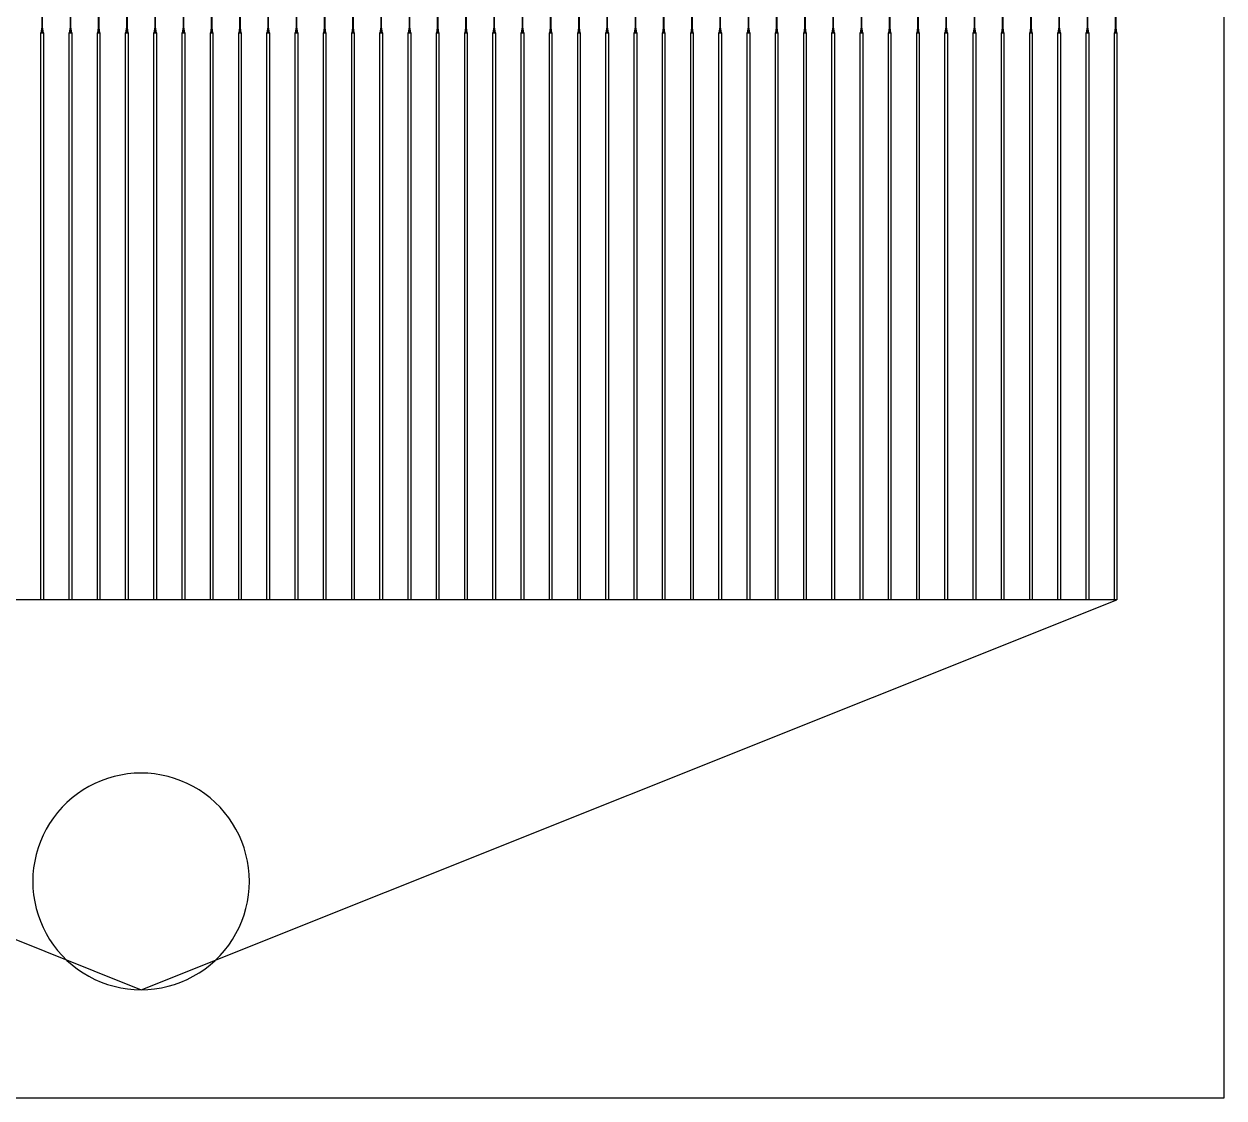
# Model space of a CAD drawing. Extents: x 0 to 25399, y 0 to 25399.
# Drawn here: x 11327 to 25399, y 0 to 12594 of the extents above; entities that cross this region are included whole.
import ezdxf

# ---------------------------------------------------------------- set-up
doc = ezdxf.new("R2010")
doc.units = 0
doc.layers.add('lith', color=7, linetype='CONTINUOUS')

msp = doc.modelspace()

# ---------------------------------------------------------------- linework, layer by layer
at = {"layer": 'lith', "color": 7}
for p, q in [((25398.75, 0), (25398.75, 25398.75)), ((11538.8675, 12489.385), (11538.8675, 12699.375)), ((11540.87, 12699.375), (11540.87, 12489.385)), ((11870.15625, 12489.385), (11870.15625, 12699.375)), ((11872.15875, 12699.375), (11872.15875, 12489.385)), ((12201.445, 12489.385), (12201.445, 12699.375)), ((12203.4475, 12699.375), (12203.4475, 12489.385)), ((12532.73, 12489.385), (12532.73, 12699.375)), ((12534.7325, 12699.375), (12534.7325, 12489.385)), ((12864.01875, 12489.385), (12864.01875, 12699.375)), ((12866.02125, 12699.375), (12866.02125, 12489.385)), ((13195.3075, 12489.385), (13195.3075, 12699.375)), ((13197.31, 12699.375), (13197.31, 12489.385)), ((13526.59625, 12489.385), (13526.59625, 12699.375)), ((13528.59875, 12699.375), (13528.59875, 12489.385)), ((13857.88125, 12489.385), (13857.88125, 12699.375)), ((13859.88375, 12699.375), (13859.88375, 12489.385)), ((14189.17, 12489.385), (14189.17, 12699.375)), ((14191.1725, 12699.375), (14191.1725, 12489.385)), ((14520.45875, 12489.385), (14520.45875, 12699.375)), ((14522.46125, 12699.375), (14522.46125, 12489.385)), ((14851.7475, 12489.385), (14851.7475, 12699.375)), ((14853.75, 12699.375), (14853.75, 12489.385)), ((15183.0375, 12489.385), (15183.0375, 12699.375)), ((15185.04, 12699.375), (15185.04, 12489.385)), ((15514.32125, 12489.385), (15514.32125, 12699.375)), ((15516.32375, 12699.375), (15516.32375, 12489.385)), ((15845.61, 12489.385), (15845.61, 12699.375)), ((15847.6125, 12699.375), (15847.6125, 12489.385)), ((16176.9, 12489.385), (16176.9, 12699.375)), ((16178.9025, 12699.375), (16178.9025, 12489.385)), ((16508.18875, 12489.385), (16508.18875, 12699.375)), ((16510.19125, 12699.375), (16510.19125, 12489.385)), ((16839.4775, 12489.385), (16839.4775, 12699.375)), ((16841.48, 12699.375), (16841.48, 12489.385)), ((17170.76125, 12489.385), (17170.76125, 12699.375)), ((17172.76375, 12699.375), (17172.76375, 12489.385)), ((17502.05125, 12489.385), (17502.05125, 12699.375)), ((17504.05375, 12699.375), (17504.05375, 12489.385)), ((17833.34, 12489.385), (17833.34, 12699.375)), ((17835.3425, 12699.375), (17835.3425, 12489.385)), ((18164.62875, 12489.385), (18164.62875, 12699.375)), ((18166.63125, 12699.375), (18166.63125, 12489.385)), ((18495.9175, 12489.385), (18495.9175, 12699.375)), ((18497.92, 12699.375), (18497.92, 12489.385)), ((18827.2025, 12489.385), (18827.2025, 12699.375)), ((18829.205, 12699.375), (18829.205, 12489.385)), ((19158.49125, 12489.385), (19158.49125, 12699.375)), ((19160.49375, 12699.375), (19160.49375, 12489.385)), ((19489.78, 12489.385), (19489.78, 12699.375)), ((19491.7825, 12699.375), (19491.7825, 12489.385)), ((19821.06875, 12489.385), (19821.06875, 12699.375)), ((19823.07125, 12699.375), (19823.07125, 12489.385)), ((20152.35875, 12489.385), (20152.35875, 12699.375)), ((20154.36125, 12699.375), (20154.36125, 12489.385)), ((20483.6425, 12489.385), (20483.6425, 12699.375)), ((20485.645, 12699.375), (20485.645, 12489.385)), ((20814.93125, 12489.385), (20814.93125, 12699.375)), ((20816.93375, 12699.375), (20816.93375, 12489.385)), ((21146.22125, 12489.385), (21146.22125, 12699.375)), ((21148.22375, 12699.375), (21148.22375, 12489.385)), ((21477.51, 12489.385), (21477.51, 12699.375)), ((21479.5125, 12699.375), (21479.5125, 12489.385)), ((21808.79375, 12489.385), (21808.79375, 12699.375)), ((21810.79625, 12699.375), (21810.79625, 12489.385)), ((22140.0825, 12489.385), (22140.0825, 12699.375)), ((22142.085, 12699.375), (22142.085, 12489.385)), ((22471.3725, 12489.385), (22471.3725, 12699.375)), ((22473.375, 12699.375), (22473.375, 12489.385)), ((22802.66125, 12489.385), (22802.66125, 12699.375)), ((22804.66375, 12699.375), (22804.66375, 12489.385)), ((23133.95, 12489.385), (23133.95, 12699.375)), ((23135.9525, 12699.375), (23135.9525, 12489.385)), ((23465.235, 12489.385), (23465.235, 12699.375)), ((23467.2375, 12699.375), (23467.2375, 12489.385)), ((23796.52375, 12489.385), (23796.52375, 12699.375)), ((23798.52625, 12699.375), (23798.52625, 12489.385)), ((24127.8125, 12489.385), (24127.8125, 12699.375)), ((24129.815, 12699.375), (24129.815, 12489.385)), ((11538.8675, 12579.38), (11524.86875, 12489.385)), ((11540.86875, 12579.38), (11538.8675, 12579.38)), ((11554.86875, 12489.385), (11540.86875, 12579.38)), ((11870.15625, 12579.38), (11856.1575, 12489.385)), ((11872.15375, 12579.38), (11870.15625, 12579.38)), ((11886.1525, 12489.385), (11872.15375, 12579.38)), ((12201.445, 12579.38), (12187.44125, 12489.385)), ((12203.4425, 12579.38), (12201.445, 12579.38)), ((12217.44125, 12489.385), (12203.4425, 12579.38)), ((12532.73, 12579.38), (12518.73, 12489.385)), ((12534.73125, 12579.38), (12532.73, 12579.38)), ((12548.73, 12489.385), (12534.73125, 12579.38)), ((12864.01875, 12579.38), (12850.02, 12489.385)), ((12866.02, 12579.38), (12864.01875, 12579.38)), ((12880.02, 12489.385), (12866.02, 12579.38)), ((13195.3075, 12579.38), (13181.30875, 12489.385)), ((13197.305, 12579.38), (13195.3075, 12579.38)), ((13211.30875, 12489.385), (13197.305, 12579.38)), ((13526.59625, 12579.38), (13512.5975, 12489.385)), ((13528.59375, 12579.38), (13526.59625, 12579.38)), ((13542.5925, 12489.385), (13528.59375, 12579.38)), ((13857.88125, 12579.38), (13843.88125, 12489.385)), ((13859.8825, 12579.38), (13857.88125, 12579.38)), ((13873.88125, 12489.385), (13859.8825, 12579.38)), ((14189.17, 12579.38), (14175.17125, 12489.385)), ((14191.1725, 12579.38), (14189.17, 12579.38)), ((14205.17125, 12489.385), (14191.1725, 12579.38)), ((14520.45875, 12579.38), (14506.46, 12489.385)), ((14522.46125, 12579.38), (14520.45875, 12579.38)), ((14536.46, 12489.385), (14522.46125, 12579.38)), ((14851.7475, 12579.38), (14837.74875, 12489.385)), ((14853.745, 12579.38), (14851.7475, 12579.38)), ((14867.74375, 12489.385), (14853.745, 12579.38)), ((15183.0375, 12579.38), (15169.0375, 12489.385)), ((15185.03375, 12579.38), (15183.0375, 12579.38)), ((15199.03375, 12489.385), (15185.03375, 12579.38)), ((15514.32125, 12579.38), (15500.3225, 12489.385)), ((15516.32375, 12579.38), (15514.32125, 12579.38)), ((15530.3225, 12489.385), (15516.32375, 12579.38)), ((15845.61, 12579.38), (15831.61125, 12489.385)), ((15847.6125, 12579.38), (15845.61, 12579.38)), ((15861.61125, 12489.385), (15847.6125, 12579.38)), ((16176.9, 12579.38), (16162.9, 12489.385)), ((16178.90125, 12579.38), (16176.9, 12579.38)), ((16192.9, 12489.385), (16178.90125, 12579.38)), ((16508.18875, 12579.38), (16494.19, 12489.385)), ((16510.185, 12579.38), (16508.18875, 12579.38)), ((16524.185, 12489.385), (16510.185, 12579.38)), ((16839.4775, 12579.38), (16825.47875, 12489.385)), ((16841.475, 12579.38), (16839.4775, 12579.38)), ((16855.47375, 12489.385), (16841.475, 12579.38)), ((17170.76125, 12579.38), (17156.7625, 12489.385)), ((17172.76375, 12579.38), (17170.76125, 12579.38)), ((17186.7625, 12489.385), (17172.76375, 12579.38)), ((17502.05125, 12579.38), (17488.05125, 12489.385)), ((17504.0525, 12579.38), (17502.05125, 12579.38)), ((17518.05125, 12489.385), (17504.0525, 12579.38)), ((17833.34, 12579.38), (17819.34125, 12489.385)), ((17835.34125, 12579.38), (17833.34, 12579.38)), ((17849.34125, 12489.385), (17835.34125, 12579.38)), ((18164.62875, 12579.38), (18150.63, 12489.385)), ((18166.62625, 12579.38), (18164.62875, 12579.38)), ((18180.625, 12489.385), (18166.62625, 12579.38)), ((18495.9175, 12579.38), (18481.91375, 12489.385)), ((18497.915, 12579.38), (18495.9175, 12579.38)), ((18511.91375, 12489.385), (18497.915, 12579.38)), ((18827.2025, 12579.38), (18813.2025, 12489.385)), ((18829.20375, 12579.38), (18827.2025, 12579.38)), ((18843.2025, 12489.385), (18829.20375, 12579.38)), ((19158.49125, 12579.38), (19144.4925, 12489.385)), ((19160.49375, 12579.38), (19158.49125, 12579.38)), ((19174.4925, 12489.385), (19160.49375, 12579.38)), ((19489.78, 12579.38), (19475.78125, 12489.385)), ((19491.7825, 12579.38), (19489.78, 12579.38)), ((19505.78125, 12489.385), (19491.7825, 12579.38)), ((19821.06875, 12579.38), (19807.07, 12489.385)), ((19823.06625, 12579.38), (19821.06875, 12579.38)), ((19837.065, 12489.385), (19823.06625, 12579.38)), ((20152.35875, 12579.38), (20138.355, 12489.385)), ((20154.355, 12579.38), (20152.35875, 12579.38)), ((20168.355, 12489.385), (20154.355, 12579.38)), ((20483.6425, 12579.38), (20469.64375, 12489.385)), ((20485.645, 12579.38), (20483.6425, 12579.38)), ((20499.64375, 12489.385), (20485.645, 12579.38)), ((20814.93125, 12579.38), (20800.9325, 12489.385)), ((20816.93375, 12579.38), (20814.93125, 12579.38)), ((20830.9325, 12489.385), (20816.93375, 12579.38)), ((21146.22125, 12579.38), (21132.22125, 12489.385)), ((21148.2175, 12579.38), (21146.22125, 12579.38)), ((21162.22125, 12489.385), (21148.2175, 12579.38)), ((21477.51, 12579.38), (21463.51125, 12489.385)), ((21479.50625, 12579.38), (21477.51, 12579.38)), ((21493.50625, 12489.385), (21479.50625, 12579.38)), ((21808.79375, 12579.38), (21794.795, 12489.385)), ((21810.79625, 12579.38), (21808.79375, 12579.38)), ((21824.795, 12489.385), (21810.79625, 12579.38)), ((22140.0825, 12579.38), (22126.08375, 12489.385)), ((22142.085, 12579.38), (22140.0825, 12579.38)), ((22156.08375, 12489.385), (22142.085, 12579.38)), ((22471.3725, 12579.38), (22457.3725, 12489.385)), ((22473.37375, 12579.38), (22471.3725, 12579.38)), ((22487.3725, 12489.385), (22473.37375, 12579.38)), ((22802.66125, 12579.38), (22788.6625, 12489.385)), ((22804.65875, 12579.38), (22802.66125, 12579.38)), ((22818.6575, 12489.385), (22804.65875, 12579.38)), ((23133.95, 12579.38), (23119.95125, 12489.385)), ((23135.9475, 12579.38), (23133.95, 12579.38)), ((23149.94625, 12489.385), (23135.9475, 12579.38)), ((23465.235, 12579.38), (23451.235, 12489.385)), ((23467.23625, 12579.38), (23465.235, 12579.38)), ((23481.235, 12489.385), (23467.23625, 12579.38)), ((23796.52375, 12579.38), (23782.525, 12489.385)), ((23798.525, 12579.38), (23796.52375, 12579.38)), ((23812.525, 12489.385), (23798.525, 12579.38)), ((24127.8125, 12579.38), (24113.81375, 12489.385)), ((24129.815, 12579.38), (24127.8125, 12579.38)), ((24143.81375, 12489.385), (24129.815, 12579.38)), ((11524.86875, 12489.385), (11554.86875, 12489.385)), ((11524.86875, 5841.71375), (11524.86875, 12489.385)), ((11524.86875, 12489.385), (11524.86875, 12489.385)), ((11524.86875, 12489.385), (11554.86875, 12489.385)), ((11524.86875, 12489.385), (11524.86875, 12489.385)), ((11540.87, 12489.385), (11538.8675, 12489.385)), ((11554.86875, 12489.385), (11554.86875, 5841.71375)), ((11856.1575, 12489.385), (11886.1575, 12489.385)), ((11856.1575, 5841.71375), (11856.1575, 12489.385)), ((11856.1575, 12489.385), (11856.1575, 12489.385)), ((11856.1575, 12489.385), (11886.1525, 12489.385)), ((11856.1575, 12489.385), (11856.1575, 12489.385)), ((11872.15875, 12489.385), (11870.15625, 12489.385)), ((11886.1575, 12489.385), (11886.1575, 5841.71375)), ((12187.44125, 12489.385), (12217.44125, 12489.385)), ((12187.44125, 5841.71375), (12187.44125, 12489.385)), ((12187.44125, 12489.385), (12187.44125, 12489.385)), ((12187.44125, 12489.385), (12217.44125, 12489.385)), ((12187.44125, 12489.385), (12187.44125, 12489.385)), ((12203.4475, 12489.385), (12201.445, 12489.385)), ((12217.44125, 12489.385), (12217.44125, 5841.71375)), ((12518.73, 12489.385), (12548.73, 12489.385)), ((12518.73, 5841.71375), (12518.73, 12489.385)), ((12518.73, 12489.385), (12518.73, 12489.385)), ((12518.73, 12489.385), (12548.73, 12489.385)), ((12518.73, 12489.385), (12518.73, 12489.385)), ((12534.7325, 12489.385), (12532.73, 12489.385)), ((12548.73, 12489.385), (12548.73, 5841.71375)), ((12850.02, 12489.385), (12880.02, 12489.385)), ((12850.02, 5841.71375), (12850.02, 12489.385)), ((12850.02, 12489.385), (12850.02, 12489.385)), ((12850.02, 12489.385), (12880.02, 12489.385)), ((12850.02, 12489.385), (12850.02, 12489.385)), ((12866.02125, 12489.385), (12864.01875, 12489.385)), ((12880.02, 12489.385), (12880.02, 5841.71375)), ((13181.30875, 12489.385), (13211.30875, 12489.385)), ((13181.30875, 5841.71375), (13181.30875, 12489.385)), ((13181.30875, 12489.385), (13181.30875, 12489.385)), ((13181.30875, 12489.385), (13211.30875, 12489.385)), ((13181.30875, 12489.385), (13181.30875, 12489.385)), ((13197.31, 12489.385), (13195.3075, 12489.385)), ((13211.30875, 12489.385), (13211.30875, 5841.71375)), ((13512.5975, 12489.385), (13542.5975, 12489.385)), ((13512.5975, 5841.71375), (13512.5975, 12489.385)), ((13512.5975, 12489.385), (13512.5975, 12489.385)), ((13512.5975, 12489.385), (13542.5925, 12489.385)), ((13512.5975, 12489.385), (13512.5975, 12489.385)), ((13528.59875, 12489.385), (13526.59625, 12489.385)), ((13542.5975, 12489.385), (13542.5975, 5841.71375)), ((13843.88125, 12489.385), (13873.88125, 12489.385)), ((13843.88125, 5841.71375), (13843.88125, 12489.385)), ((13843.88125, 12489.385), (13843.88125, 12489.385)), ((13843.88125, 12489.385), (13873.88125, 12489.385)), ((13843.88125, 12489.385), (13843.88125, 12489.385)), ((13859.88375, 12489.385), (13857.88125, 12489.385)), ((13873.88125, 12489.385), (13873.88125, 5841.71375)), ((14175.17125, 12489.385), (14205.17125, 12489.385)), ((14175.17125, 5841.71375), (14175.17125, 12489.385)), ((14175.17125, 12489.385), (14175.17125, 12489.385)), ((14175.17125, 12489.385), (14205.17125, 12489.385)), ((14175.17125, 12489.385), (14175.17125, 12489.385)), ((14191.1725, 12489.385), (14189.17, 12489.385)), ((14205.17125, 12489.385), (14205.17125, 5841.71375)), ((14506.46, 12489.385), (14536.46, 12489.385)), ((14506.46, 5841.71375), (14506.46, 12489.385)), ((14506.46, 12489.385), (14506.46, 12489.385)), ((14506.46, 12489.385), (14536.46, 12489.385)), ((14506.46, 12489.385), (14506.46, 12489.385)), ((14522.46125, 12489.385), (14520.45875, 12489.385)), ((14536.46, 12489.385), (14536.46, 5841.71375)), ((14837.74875, 12489.385), (14867.74875, 12489.385)), ((14837.74875, 5841.71375), (14837.74875, 12489.385)), ((14837.74875, 12489.385), (14837.74875, 12489.385)), ((14837.74875, 12489.385), (14867.74375, 12489.385)), ((14837.74875, 12489.385), (14837.74875, 12489.385)), ((14853.75, 12489.385), (14851.7475, 12489.385)), ((14867.74875, 12489.385), (14867.74875, 5841.71375)), ((15169.0375, 12489.385), (15199.0375, 12489.385)), ((15169.0375, 5841.71375), (15169.0375, 12489.385)), ((15169.0375, 12489.385), (15169.0375, 12489.385)), ((15169.0375, 12489.385), (15199.03375, 12489.385)), ((15169.0375, 12489.385), (15169.0375, 12489.385)), ((15185.04, 12489.385), (15183.0375, 12489.385)), ((15199.0375, 12489.385), (15199.0375, 5841.71375)), ((15500.3225, 12489.385), (15530.3225, 12489.385)), ((15500.3225, 5841.71375), (15500.3225, 12489.385)), ((15500.3225, 12489.385), (15500.3225, 12489.385)), ((15500.3225, 12489.385), (15530.3225, 12489.385)), ((15500.3225, 12489.385), (15500.3225, 12489.385)), ((15516.32375, 12489.385), (15514.32125, 12489.385)), ((15530.3225, 12489.385), (15530.3225, 5841.71375)), ((15831.61125, 12489.385), (15861.61125, 12489.385)), ((15831.61125, 5841.71375), (15831.61125, 12489.385)), ((15831.61125, 12489.385), (15831.61125, 12489.385)), ((15831.61125, 12489.385), (15861.61125, 12489.385)), ((15831.61125, 12489.385), (15831.61125, 12489.385)), ((15847.6125, 12489.385), (15845.61, 12489.385)), ((15861.61125, 12489.385), (15861.61125, 5841.71375)), ((16162.9, 12489.385), (16192.9, 12489.385)), ((16162.9, 5841.71375), (16162.9, 12489.385)), ((16162.9, 12489.385), (16162.9, 12489.385)), ((16162.9, 12489.385), (16192.9, 12489.385)), ((16162.9, 12489.385), (16162.9, 12489.385)), ((16178.9025, 12489.385), (16176.9, 12489.385)), ((16192.9, 12489.385), (16192.9, 5841.71375)), ((16494.19, 12489.385), (16524.19, 12489.385)), ((16494.19, 5841.71375), (16494.19, 12489.385)), ((16494.19, 12489.385), (16494.19, 12489.385)), ((16494.19, 12489.385), (16524.185, 12489.385)), ((16494.19, 12489.385), (16494.19, 12489.385)), ((16510.19125, 12489.385), (16508.18875, 12489.385)), ((16524.19, 12489.385), (16524.19, 5841.71375)), ((16825.47875, 12489.385), (16855.47875, 12489.385)), ((16825.47875, 5841.71375), (16825.47875, 12489.385)), ((16825.47875, 12489.385), (16825.47875, 12489.385)), ((16825.47875, 12489.385), (16855.47375, 12489.385)), ((16825.47875, 12489.385), (16825.47875, 12489.385)), ((16841.48, 12489.385), (16839.4775, 12489.385)), ((16855.47875, 12489.385), (16855.47875, 5841.71375)), ((17156.7625, 12489.385), (17186.7625, 12489.385)), ((17156.7625, 5841.71375), (17156.7625, 12489.385)), ((17156.7625, 12489.385), (17156.7625, 12489.385)), ((17156.7625, 12489.385), (17186.7625, 12489.385)), ((17156.7625, 12489.385), (17156.7625, 12489.385)), ((17172.76375, 12489.385), (17170.76125, 12489.385)), ((17186.7625, 12489.385), (17186.7625, 5841.71375)), ((17488.05125, 12489.385), (17518.05125, 12489.385)), ((17488.05125, 5841.71375), (17488.05125, 12489.385)), ((17488.05125, 12489.385), (17488.05125, 12489.385)), ((17488.05125, 12489.385), (17518.05125, 12489.385)), ((17488.05125, 12489.385), (17488.05125, 12489.385)), ((17504.05375, 12489.385), (17502.05125, 12489.385)), ((17518.05125, 12489.385), (17518.05125, 5841.71375)), ((17819.34125, 12489.385), (17849.34125, 12489.385)), ((17819.34125, 5841.71375), (17819.34125, 12489.385)), ((17819.34125, 12489.385), (17819.34125, 12489.385)), ((17819.34125, 12489.385), (17849.34125, 12489.385)), ((17819.34125, 12489.385), (17819.34125, 12489.385)), ((17835.3425, 12489.385), (17833.34, 12489.385)), ((17849.34125, 12489.385), (17849.34125, 5841.71375)), ((18150.63, 12489.385), (18180.63, 12489.385)), ((18150.63, 5841.71375), (18150.63, 12489.385)), ((18150.63, 12489.385), (18150.63, 12489.385)), ((18150.63, 12489.385), (18180.625, 12489.385)), ((18150.63, 12489.385), (18150.63, 12489.385)), ((18166.63125, 12489.385), (18164.62875, 12489.385)), ((18180.63, 12489.385), (18180.63, 5841.71375)), ((18481.91375, 12489.385), (18511.91375, 12489.385)), ((18481.91375, 5841.71375), (18481.91375, 12489.385)), ((18481.91375, 12489.385), (18481.91375, 12489.385)), ((18481.91375, 12489.385), (18511.91375, 12489.385)), ((18481.91375, 12489.385), (18481.91375, 12489.385)), ((18497.92, 12489.385), (18495.9175, 12489.385)), ((18511.91375, 12489.385), (18511.91375, 5841.71375)), ((18813.2025, 12489.385), (18843.2025, 12489.385)), ((18813.2025, 5841.71375), (18813.2025, 12489.385)), ((18813.2025, 12489.385), (18813.2025, 12489.385)), ((18813.2025, 12489.385), (18843.2025, 12489.385)), ((18813.2025, 12489.385), (18813.2025, 12489.385)), ((18829.205, 12489.385), (18827.2025, 12489.385)), ((18843.2025, 12489.385), (18843.2025, 5841.71375)), ((19144.4925, 12489.385), (19174.4925, 12489.385)), ((19144.4925, 5841.71375), (19144.4925, 12489.385)), ((19144.4925, 12489.385), (19144.4925, 12489.385)), ((19144.4925, 12489.385), (19174.4925, 12489.385)), ((19144.4925, 12489.385), (19144.4925, 12489.385)), ((19160.49375, 12489.385), (19158.49125, 12489.385)), ((19174.4925, 12489.385), (19174.4925, 5841.71375)), ((19475.78125, 12489.385), (19505.78125, 12489.385)), ((19475.78125, 5841.71375), (19475.78125, 12489.385)), ((19475.78125, 12489.385), (19475.78125, 12489.385)), ((19475.78125, 12489.385), (19505.78125, 12489.385)), ((19475.78125, 12489.385), (19475.78125, 12489.385)), ((19491.7825, 12489.385), (19489.78, 12489.385)), ((19505.78125, 12489.385), (19505.78125, 5841.71375)), ((19807.07, 12489.385), (19837.07, 12489.385)), ((19807.07, 5841.71375), (19807.07, 12489.385)), ((19807.07, 12489.385), (19807.07, 12489.385)), ((19807.07, 12489.385), (19837.065, 12489.385)), ((19807.07, 12489.385), (19807.07, 12489.385)), ((19823.07125, 12489.385), (19821.06875, 12489.385)), ((19837.07, 12489.385), (19837.07, 5841.71375)), ((20138.355, 12489.385), (20168.355, 12489.385)), ((20138.355, 5841.71375), (20138.355, 12489.385)), ((20138.355, 12489.385), (20138.355, 12489.385)), ((20138.355, 12489.385), (20168.355, 12489.385)), ((20138.355, 12489.385), (20138.355, 12489.385)), ((20154.36125, 12489.385), (20152.35875, 12489.385)), ((20168.355, 12489.385), (20168.355, 5841.71375)), ((20469.64375, 12489.385), (20499.64375, 12489.385)), ((20469.64375, 5841.71375), (20469.64375, 12489.385)), ((20469.64375, 12489.385), (20469.64375, 12489.385)), ((20469.64375, 12489.385), (20499.64375, 12489.385)), ((20469.64375, 12489.385), (20469.64375, 12489.385)), ((20485.645, 12489.385), (20483.6425, 12489.385)), ((20499.64375, 12489.385), (20499.64375, 5841.71375)), ((20800.9325, 12489.385), (20830.9325, 12489.385)), ((20800.9325, 5841.71375), (20800.9325, 12489.385)), ((20800.9325, 12489.385), (20800.9325, 12489.385)), ((20800.9325, 12489.385), (20830.9325, 12489.385)), ((20800.9325, 12489.385), (20800.9325, 12489.385)), ((20816.93375, 12489.385), (20814.93125, 12489.385)), ((20830.9325, 12489.385), (20830.9325, 5841.71375)), ((21132.22125, 12489.385), (21162.22125, 12489.385)), ((21132.22125, 5841.71375), (21132.22125, 12489.385)), ((21132.22125, 12489.385), (21132.22125, 12489.385)), ((21132.22125, 12489.385), (21162.22125, 12489.385)), ((21132.22125, 12489.385), (21132.22125, 12489.385)), ((21148.22375, 12489.385), (21146.22125, 12489.385)), ((21162.22125, 12489.385), (21162.22125, 5841.71375)), ((21463.51125, 12489.385), (21493.51125, 12489.385)), ((21463.51125, 5841.71375), (21463.51125, 12489.385)), ((21463.51125, 12489.385), (21463.51125, 12489.385)), ((21463.51125, 12489.385), (21493.50625, 12489.385)), ((21463.51125, 12489.385), (21463.51125, 12489.385)), ((21479.5125, 12489.385), (21477.51, 12489.385)), ((21493.51125, 12489.385), (21493.51125, 5841.71375)), ((21794.795, 12489.385), (21824.795, 12489.385)), ((21794.795, 5841.71375), (21794.795, 12489.385)), ((21794.795, 12489.385), (21794.795, 12489.385)), ((21794.795, 12489.385), (21824.795, 12489.385)), ((21794.795, 12489.385), (21794.795, 12489.385)), ((21810.79625, 12489.385), (21808.79375, 12489.385)), ((21824.795, 12489.385), (21824.795, 5841.71375)), ((22126.08375, 12489.385), (22156.08375, 12489.385)), ((22126.08375, 5841.71375), (22126.08375, 12489.385)), ((22126.08375, 12489.385), (22126.08375, 12489.385)), ((22126.08375, 12489.385), (22156.08375, 12489.385)), ((22126.08375, 12489.385), (22126.08375, 12489.385)), ((22142.085, 12489.385), (22140.0825, 12489.385)), ((22156.08375, 12489.385), (22156.08375, 5841.71375)), ((22457.3725, 12489.385), (22487.3725, 12489.385)), ((22457.3725, 5841.71375), (22457.3725, 12489.385)), ((22457.3725, 12489.385), (22457.3725, 12489.385)), ((22457.3725, 12489.385), (22487.3725, 12489.385)), ((22457.3725, 12489.385), (22457.3725, 12489.385)), ((22473.375, 12489.385), (22471.3725, 12489.385)), ((22487.3725, 12489.385), (22487.3725, 5841.71375)), ((22788.6625, 12489.385), (22818.6625, 12489.385)), ((22788.6625, 5841.71375), (22788.6625, 12489.385)), ((22788.6625, 12489.385), (22788.6625, 12489.385)), ((22788.6625, 12489.385), (22818.6575, 12489.385)), ((22788.6625, 12489.385), (22788.6625, 12489.385)), ((22804.66375, 12489.385), (22802.66125, 12489.385)), ((22818.6625, 12489.385), (22818.6625, 5841.71375)), ((23119.95125, 12489.385), (23149.95125, 12489.385)), ((23119.95125, 5841.71375), (23119.95125, 12489.385)), ((23119.95125, 12489.385), (23119.95125, 12489.385)), ((23119.95125, 12489.385), (23149.94625, 12489.385)), ((23119.95125, 12489.385), (23119.95125, 12489.385)), ((23135.9525, 12489.385), (23133.95, 12489.385)), ((23149.95125, 12489.385), (23149.95125, 5841.71375)), ((23451.235, 12489.385), (23481.235, 12489.385)), ((23451.235, 5841.71375), (23451.235, 12489.385)), ((23451.235, 12489.385), (23451.235, 12489.385)), ((23451.235, 12489.385), (23481.235, 12489.385)), ((23451.235, 12489.385), (23451.235, 12489.385)), ((23467.2375, 12489.385), (23465.235, 12489.385)), ((23481.235, 12489.385), (23481.235, 5841.71375)), ((23782.525, 12489.385), (23812.525, 12489.385)), ((23782.525, 5841.71375), (23782.525, 12489.385)), ((23782.525, 12489.385), (23782.525, 12489.385)), ((23782.525, 12489.385), (23812.525, 12489.385)), ((23782.525, 12489.385), (23782.525, 12489.385)), ((23798.52625, 12489.385), (23796.52375, 12489.385)), ((23812.525, 12489.385), (23812.525, 5841.71375)), ((24113.81375, 12489.385), (24143.81375, 12489.385)), ((24113.81375, 5841.71375), (24113.81375, 12489.385)), ((24113.81375, 12489.385), (24113.81375, 12489.385)), ((24113.81375, 12489.385), (24143.81375, 12489.385)), ((24113.81375, 12489.385), (24113.81375, 12489.385)), ((24129.815, 12489.385), (24127.8125, 12489.385)), ((24143.81375, 12489.385), (24143.81375, 5841.71375)), ((24143.81375, 5841.71375), (1254.93625, 5841.71375)), ((1254.93625, 5841.71375), (12699.375, 1269.93625)), ((11554.86875, 5841.71375), (11524.86875, 5841.71375)), ((11886.1575, 5841.71375), (11856.1575, 5841.71375)), ((12217.44125, 5841.71375), (12187.44125, 5841.71375)), ((12548.73, 5841.71375), (12518.73, 5841.71375)), ((12699.375, 1269.93625), (24143.81375, 5841.71375)), ((12880.02, 5841.71375), (12850.02, 5841.71375)), ((13211.30875, 5841.71375), (13181.30875, 5841.71375)), ((13542.5975, 5841.71375), (13512.5975, 5841.71375)), ((13873.88125, 5841.71375), (13843.88125, 5841.71375)), ((14205.17125, 5841.71375), (14175.17125, 5841.71375)), ((14536.46, 5841.71375), (14506.46, 5841.71375)), ((14867.74875, 5841.71375), (14837.74875, 5841.71375)), ((15199.0375, 5841.71375), (15169.0375, 5841.71375)), ((15530.3225, 5841.71375), (15500.3225, 5841.71375)), ((15861.61125, 5841.71375), (15831.61125, 5841.71375)), ((16192.9, 5841.71375), (16162.9, 5841.71375)), ((16524.19, 5841.71375), (16494.19, 5841.71375)), ((16855.47875, 5841.71375), (16825.47875, 5841.71375)), ((17186.7625, 5841.71375), (17156.7625, 5841.71375)), ((17518.05125, 5841.71375), (17488.05125, 5841.71375)), ((17849.34125, 5841.71375), (17819.34125, 5841.71375)), ((18180.63, 5841.71375), (18150.63, 5841.71375)), ((18511.91375, 5841.71375), (18481.91375, 5841.71375)), ((18843.2025, 5841.71375), (18813.2025, 5841.71375)), ((19174.4925, 5841.71375), (19144.4925, 5841.71375)), ((19505.78125, 5841.71375), (19475.78125, 5841.71375)), ((19837.07, 5841.71375), (19807.07, 5841.71375)), ((20168.355, 5841.71375), (20138.355, 5841.71375)), ((20499.64375, 5841.71375), (20469.64375, 5841.71375)), ((20830.9325, 5841.71375), (20800.9325, 5841.71375)), ((21162.22125, 5841.71375), (21132.22125, 5841.71375)), ((21493.51125, 5841.71375), (21463.51125, 5841.71375)), ((21824.795, 5841.71375), (21794.795, 5841.71375)), ((22156.08375, 5841.71375), (22126.08375, 5841.71375)), ((22487.3725, 5841.71375), (22457.3725, 5841.71375)), ((22818.6625, 5841.71375), (22788.6625, 5841.71375)), ((23149.95125, 5841.71375), (23119.95125, 5841.71375)), ((23481.235, 5841.71375), (23451.235, 5841.71375)), ((23812.525, 5841.71375), (23782.525, 5841.71375)), ((24143.81375, 5841.71375), (24113.81375, 5841.71375)), ((12540.21, 3799.8), (12461.41125, 3787.31875)), ((12619.63375, 3807.305), (12540.21, 3799.8)), ((12699.375, 3809.815), (12619.63375, 3807.305)), ((12779.11625, 3807.305), (12699.375, 3809.815)), ((12858.54, 3799.8), (12779.11625, 3807.305)), ((12937.33875, 3787.31875), (12858.54, 3799.8)), ((12158.6625, 3688.95), (12087.5775, 3652.73)), ((12231.88, 3720.635), (12158.6625, 3688.95)), ((12306.94375, 3747.65625), (12231.88, 3720.635)), ((12383.555, 3769.9175), (12306.94375, 3747.65625)), ((12461.41125, 3787.31875), (12383.555, 3769.9175)), ((13015.195, 3769.9175), (12937.33875, 3787.31875)), ((13091.80625, 3747.65625), (13015.195, 3769.9175)), ((13166.87, 3720.635), (13091.80625, 3747.65625)), ((13240.0875, 3688.95), (13166.87, 3720.635)), ((13311.1725, 3652.73), (13240.0875, 3688.95)), ((11889.8875, 3518.37875), (11830.04375, 3465.62)), ((11952.925, 3567.275), (11889.8875, 3518.37875)), ((12018.90625, 3612.11875), (11952.925, 3567.275)), ((12087.5775, 3652.73), (12018.90625, 3612.11875)), ((13379.84375, 3612.11875), (13311.1725, 3652.73)), ((13445.825, 3567.275), (13379.84375, 3612.11875)), ((13508.8625, 3518.37875), (13445.825, 3567.275)), ((13568.70625, 3465.62), (13508.8625, 3518.37875)), ((11773.6325, 3409.20875), (11720.86875, 3349.365)), ((11830.04375, 3465.62), (11773.6325, 3409.20875)), ((13625.1175, 3409.20875), (13568.70625, 3465.62)), ((13677.88125, 3349.365), (13625.1175, 3409.20875)), ((11671.9725, 3286.32375), (11627.12875, 3220.34125)), ((11720.86875, 3349.365), (11671.9725, 3286.32375)), ((13726.7775, 3286.32375), (13677.88125, 3349.365)), ((13771.62125, 3220.34125), (13726.7775, 3286.32375)), ((11586.51875, 3151.67), (11550.3025, 3080.58625)), ((11627.12875, 3220.34125), (11586.51875, 3151.67)), ((13812.23125, 3151.67), (13771.62125, 3220.34125)), ((13848.4475, 3080.58625), (13812.23125, 3151.67)), ((11518.61875, 3007.36875), (11491.59125, 2932.31)), ((11550.3025, 3080.58625), (11518.61875, 3007.36875)), ((13880.13125, 3007.36875), (13848.4475, 3080.58625)), ((13907.15875, 2932.31), (13880.13125, 3007.36875)), ((11469.33625, 2855.69375), (11451.93375, 2777.8375)), ((11491.59125, 2932.31), (11469.33625, 2855.69375)), ((13929.41375, 2855.69375), (13907.15875, 2932.31)), ((13946.81625, 2777.8375), (13929.41375, 2855.69375)), ((11439.4525, 2699.0375), (11431.94375, 2619.61375)), ((11451.93375, 2777.8375), (11439.4525, 2699.0375)), ((13959.2975, 2699.0375), (13946.81625, 2777.8375)), ((13966.80625, 2619.61375), (13959.2975, 2699.0375)), ((11431.94375, 2619.61375), (11429.43875, 2539.8725)), ((11429.43875, 2539.8725), (11431.94375, 2460.13625)), ((13969.31125, 2539.8725), (13966.80625, 2619.61375)), ((13966.80625, 2460.13625), (13969.31125, 2539.8725)), ((13969.31125, 2539.8725), (13969.31125, 2539.8725)), ((11431.94375, 2460.13625), (11439.4525, 2380.7075)), ((13959.2975, 2380.7075), (13966.80625, 2460.13625)), ((11439.4525, 2380.7075), (11451.93375, 2301.91375)), ((11451.93375, 2301.91375), (11469.33625, 2224.0525)), ((13929.41375, 2224.0525), (13946.81625, 2301.91375)), ((13946.81625, 2301.91375), (13959.2975, 2380.7075)), ((11469.33625, 2224.0525), (11491.59125, 2147.44125)), ((11491.59125, 2147.44125), (11518.61875, 2072.3775)), ((13880.13125, 2072.3775), (13907.15875, 2147.44125)), ((13907.15875, 2147.44125), (13929.41375, 2224.0525)), ((11518.61875, 2072.3775), (11550.3025, 1999.16)), ((11550.3025, 1999.16), (11586.51875, 1928.07625)), ((13812.23125, 1928.07625), (13848.4475, 1999.16)), ((13848.4475, 1999.16), (13880.13125, 2072.3775)), ((11586.51875, 1928.07625), (11627.12875, 1859.40875)), ((11627.12875, 1859.40875), (11671.9725, 1793.4225)), ((13726.7775, 1793.4225), (13771.62125, 1859.40875)), ((13771.62125, 1859.40875), (13812.23125, 1928.07625)), ((11671.9725, 1793.4225), (11720.86875, 1730.38625)), ((11720.86875, 1730.38625), (11773.6325, 1670.5425)), ((13625.1175, 1670.5425), (13677.88125, 1730.38625)), ((13677.88125, 1730.38625), (13726.7775, 1793.4225)), ((11773.6325, 1670.5425), (11830.04375, 1614.13125)), ((11830.04375, 1614.13125), (11889.8875, 1561.3725)), ((11889.8875, 1561.3725), (11952.925, 1512.475)), ((13445.825, 1512.475), (13508.8625, 1561.3725)), ((13508.8625, 1561.3725), (13568.70625, 1614.13125)), ((13568.70625, 1614.13125), (13625.1175, 1670.5425)), ((11952.925, 1512.475), (12018.90625, 1467.63125)), ((12018.90625, 1467.63125), (12087.5775, 1427.02125)), ((12087.5775, 1427.02125), (12158.6625, 1390.80125)), ((13240.0875, 1390.80125), (13311.1725, 1427.02125)), ((13311.1725, 1427.02125), (13379.84375, 1467.63125)), ((13379.84375, 1467.63125), (13445.825, 1512.475)), ((12158.6625, 1390.80125), (12231.88, 1359.11625)), ((12231.88, 1359.11625), (12306.94375, 1332.095)), ((12306.94375, 1332.095), (12383.555, 1309.83375)), ((12383.555, 1309.83375), (12461.41125, 1292.43125)), ((12461.41125, 1292.43125), (12540.21, 1279.95125)), ((12540.21, 1279.95125), (12619.63375, 1272.44125)), ((12619.63375, 1272.44125), (12699.375, 1269.93625)), ((12699.375, 1269.93625), (12779.11625, 1272.44125)), ((12699.375, 1269.93625), (12699.375, 1269.93625)), ((12779.11625, 1272.44125), (12858.54, 1279.95125)), ((12858.54, 1279.95125), (12937.33875, 1292.43125)), ((12937.33875, 1292.43125), (13015.195, 1309.83375)), ((13015.195, 1309.83375), (13091.80625, 1332.095)), ((13091.80625, 1332.095), (13166.87, 1359.11625)), ((13166.87, 1359.11625), (13240.0875, 1390.80125)), ((0, 0), (25398.75, 0))]:
    msp.add_line(p, q, dxfattribs=at)

doc.saveas('drawing.dxf')
